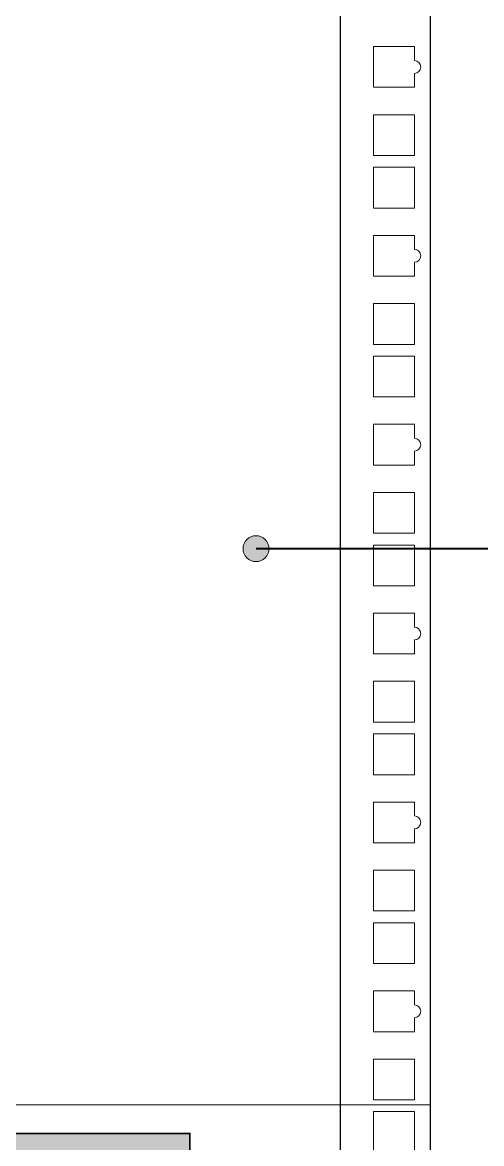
# Model space of a CAD drawing. Header units: millimetres. Extents: x -87434 to 499450, y -468665 to 122144.
# Drawn here: x 129165 to 130946, y 73300 to 77653 of the extents above; entities that cross this region are included whole.
import ezdxf

# ---------------------------------------------------------------- set-up
doc = ezdxf.new("R2010")
doc.units = ezdxf.units.MM
doc.layers.add('Выноски', color=5, linetype='Continuous', lineweight=15)

# ---------------------------------------------------------------- blocks, each defined once
blk = doc.blocks.new('A$C0EEA29C5')
h = blk.add_hatch(color=253)
h.dxf.hatch_style = 1
h.paths.add_polyline_path([(370.2, 0.2), (0.2, 0.2), (0.2, 245.2), (370.2, 245.2)])
h.paths.add_polyline_path([(268.88, 74.31), (97.11, 74.31), (97.11, 48.9), (268.88, 48.9)], flags=16)
h.paths.add_polyline_path([(360.53, 215.2, 1), (353.87, 215.2, 1)], flags=16)
h.paths.add_polyline_path([(356.52, 213.57), (357.2, 214.26), (357.88, 213.57), (358.83, 214.52), (358.14, 215.2), (358.83, 215.88), (357.88, 216.83), (357.2, 216.14), (356.52, 216.83), (355.57, 215.88), (356.26, 215.2), (355.57, 214.52)], flags=0)
h.paths.add_polyline_path([(353.87, 30.2, 1), (360.53, 30.2, 1)], flags=16)
h.paths.add_polyline_path([(356.52, 31.83), (355.57, 30.88), (356.26, 30.2), (355.57, 29.52), (356.52, 28.57), (357.2, 29.26), (357.88, 28.57), (358.83, 29.52), (358.14, 30.2), (358.83, 30.88), (357.88, 31.83), (357.2, 31.14)], flags=0)
h.paths.add_polyline_path([(183.6, 67.2, 1), (186.8, 67.2, 1)], flags=0)
h.paths.add_polyline_path([(183.6, 57.2, 1), (186.8, 57.2, 1)], flags=0)
h.paths.add_polyline_path([(16.53, 215.2, 1), (9.87, 215.2, 1)], flags=16)
h.paths.add_polyline_path([(9.87, 30.2, 1), (16.53, 30.2, 1)], flags=16)
h.paths.add_polyline_path([(14.83, 214.52), (14.14, 215.2), (14.83, 215.88), (13.88, 216.83), (13.2, 216.14), (12.52, 216.83), (11.57, 215.88), (12.26, 215.2), (11.57, 214.52), (12.52, 213.57), (13.2, 214.26), (13.88, 213.57)], flags=0)
h.paths.add_polyline_path([(14.83, 30.88), (13.88, 31.83), (13.2, 31.14), (12.52, 31.83), (11.57, 30.88), (12.26, 30.2), (11.57, 29.52), (12.52, 28.57), (13.2, 29.26), (13.88, 28.57), (14.83, 29.52), (14.14, 30.2)], flags=0)
h.paths.add_polyline_path([(192.35, 61.38), (215.56, 61.38), (215.56, 53.14), (192.35, 53.14)], flags=8)
h.paths.add_polyline_path([(192.76, 71.38), (219.29, 71.38), (219.29, 63.14), (192.76, 63.14)], flags=8)
h.paths.add_polyline_path([(99.29, 73.46), (174.95, 73.46), (174.95, 49.02), (99.29, 49.02)], flags=8)
at = {"const_width": 0.4}
blk.add_lwpolyline([(0.2, 245.2), (370.2, 245.2), (370.2, 0.2), (0.2, 0.2)], close=True, dxfattribs=at)
blk = doc.blocks.new('A$C20F5563F')
blk.add_line((461, 0), (461, -264))
at = {"const_width": 0.25}
blk.add_lwpolyline([(0, 0), (482, 0), (482, -264), (0, -264)], close=True, dxfattribs=at)
at = {"lineweight": 15}
blk.add_lwpolyline([(478.25, -1.6), (468.75, -1.6), (468.75, -11.1), (478.25, -11.1)], close=True, dxfattribs=at)
at = {"color": 1}
blk.add_blockref('A$C0EEA29C5', (55.8, -251.91), dxfattribs=at)
blk = doc.blocks.new('A$C2F656043')
blk.add_line((461, 264), (461, 0))
at = {"const_width": 0.25}
blk.add_lwpolyline([(0, 264), (482, 264), (482, 0), (0, 0)], close=True, dxfattribs=at)
at = {"lineweight": 15}
for points in [[(478.25, 243.28), (478.25, 246.53), (468.75, 246.53), (468.75, 237.03), (478.25, 237.03), (478.25, 240.28)], [(478.25, 199.28), (478.25, 202.53), (468.75, 202.53), (468.75, 193.03), (478.25, 193.03), (478.25, 196.28)], [(478.25, 155.28), (478.25, 158.53), (468.75, 158.53), (468.75, 149.03), (478.25, 149.03), (478.25, 152.28)], [(478.25, 111.28), (478.25, 114.53), (468.75, 114.53), (468.75, 105.03), (478.25, 105.03), (478.25, 108.28)], [(478.25, 67.28), (478.25, 70.53), (468.75, 70.53), (468.75, 61.03), (478.25, 61.03), (478.25, 64.28)], [(478.25, 23.28), (478.25, 26.53), (468.75, 26.53), (468.75, 17.03), (478.25, 17.03), (478.25, 20.28)]]:
    blk.add_lwpolyline(points, dxfattribs=at)
for points in [[(478.25, 230.65), (468.75, 230.65), (468.75, 221.15), (478.25, 221.15)], [(478.25, 218.4), (468.75, 218.4), (468.75, 208.9), (478.25, 208.9)], [(478.25, 186.65), (468.75, 186.65), (468.75, 177.15), (478.25, 177.15)], [(478.25, 174.4), (468.75, 174.4), (468.75, 164.9), (478.25, 164.9)], [(478.25, 142.65), (468.75, 142.65), (468.75, 133.15), (478.25, 133.15)], [(478.25, 130.4), (468.75, 130.4), (468.75, 120.9), (478.25, 120.9)], [(478.25, 98.65), (468.75, 98.65), (468.75, 89.15), (478.25, 89.15)], [(478.25, 86.4), (468.75, 86.4), (468.75, 76.9), (478.25, 76.9)], [(478.25, 54.65), (468.75, 54.65), (468.75, 45.15), (478.25, 45.15)], [(478.25, 42.4), (468.75, 42.4), (468.75, 32.9), (478.25, 32.9)], [(478.25, 10.65), (468.75, 10.65), (468.75, 1.15), (478.25, 1.15)]]:
    blk.add_lwpolyline(points, close=True, dxfattribs=at)
for centre in [(478.25, 241.78), (478.25, 197.78), (478.25, 153.78), (478.25, 109.78), (478.25, 65.78), (478.25, 21.78)]:
    blk.add_arc(centre, 1.5, 270, 90, dxfattribs=at)
blk = doc.blocks.new('A$C671C5A03')
at = {"layer": 'Выноски'}
h = blk.add_hatch(color=256, dxfattribs=at)
h.dxf.hatch_style = 1
edge = h.paths.add_edge_path()
edge.add_arc((479.43, -206.78), 3.02, 0, 360)
blk.add_line((520.03, -744.19), (520.03, -21.05))
at = {"layer": 'Выноски', "const_width": 0.5}
blk.add_lwpolyline([(479.43, -206.78), (789.34, -206.78)], dxfattribs=at)
at = {"layer": 'Выноски'}
blk.add_circle((479.43, -206.78), 3.02, dxfattribs=at)
for name in ['A$C2F656043', 'A$C20F5563F']:
    blk.add_blockref(name, (38.03, -336.34))

msp = doc.modelspace()

# ---------------------------------------------------------------- block references
at = {"xscale": 16.66666666666666, "yscale": 16.66666666666666, "zscale": 16.66666666666666}
msp.add_blockref('A$C671C5A03', (122080.54596, 79056.46287), dxfattribs=at)

doc.saveas('drawing.dxf')
